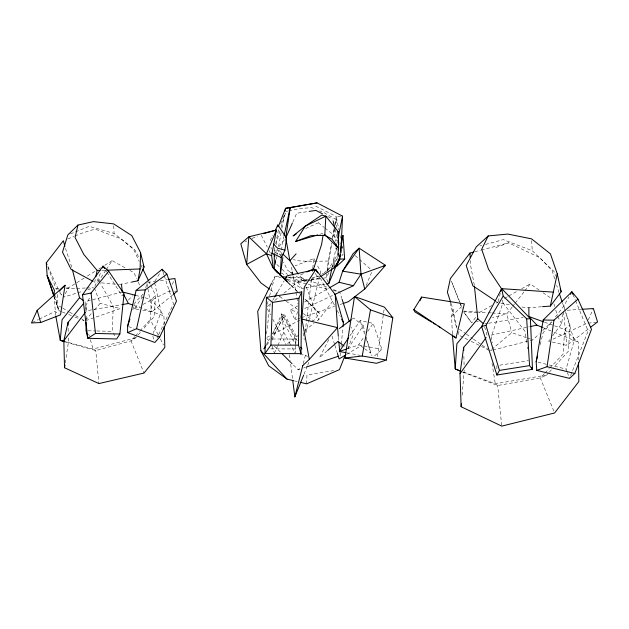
<?xml version="1.0" encoding="UTF-8"?>
<svg xmlns="http://www.w3.org/2000/svg" width="629" height="629" viewBox="0 0 629 629"><rect width="100%" height="100%" fill="white"/><g stroke="black" fill="none" stroke-linecap="round" stroke-linejoin="round"><path stroke-width="0.47" stroke-dasharray="3.15 2.36" d="M341.248 252.937L342.451 246.529M295.779 344.794L295.929 339.904L281.784 313.769L272.75 333.747M306.669 383.839L306.944 374.97L333.7 370.599M279.142 266.602L275.636 263.323L275.856 256.742M275.982 252.984L276.107 249.218M276.265 244.524L276.328 242.645L279.999 230.725M562.452 302.738L569.937 324.949L568.427 351.194L553.882 367.124M281.375 255.728L281.658 250.94M281.713 249.98L281.996 245.192L283.844 236.748M295.929 339.904L295.119 353.246L291.046 345.714M150.889 285.637L155.536 295.19L154.081 316.678L143.286 329.085M158.17 334.793L150.189 319.595L151.683 299.522L155.536 295.19M57.687 294.521L56.846 304.758L58.819 310.624L61.516 311.693M462.205 395.098L464.194 369.868M340.407 352.727L340.116 355.637L339.849 352.743M340.997 346.901L341.185 344.959M341.288 343.984L342.947 327.481M327.041 271.649L328.236 261.043L331.577 242.873M305.175 331.955L311.607 277.892M312.755 268.237L313.91 258.59L295.087 265.823M266.515 333.936L270.03 304.947L272.475 300.78M552.6 335.87L561.666 323.636L563.317 311.426M377.455 356.509L383.446 313.91M383.588 312.935L384.13 309.067M336.814 260.689L337.506 255.838M65.251 362.98L68.302 342.962L68.239 337.065M326.734 273.945L326.097 277.774L327.968 281.996M327.371 270.116L331.813 243.321M332.607 238.533L334.188 228.964M334.982 224.176L336.256 216.518L313.729 205.125M145.842 287.901L146.809 282.555M275.266 264.628L276.666 256.994M276.839 256.034L277.884 250.311M278.584 246.489L281.202 232.172M281.902 228.358L284.355 214.992M274.928 247.488L273.969 252.253L281.037 255.138M275.699 243.667L278.765 228.406M95.27 279.504L94.712 282.248L97.566 282.507M332.033 267.514L332.615 264.66M333.59 259.903L336.122 247.535M336.9 243.73L337.293 241.827M332.631 237.133L334.376 228.846M335.155 225.158L336.311 219.639L324.037 212.665L319.626 210.872M452.369 333.818L451.583 316.277L453.037 309.405L450.962 303.099M540.256 344.582L542.976 333.118L551.924 321.505M305.883 333L320.09 274.81M320.326 273.859L320.79 271.948L316.914 264.432M303.264 363.633L305.427 355.078L299.766 354.607M498.192 301.661L500.291 293.303M267.262 304.31L268.025 301.519M269.566 295.937L274.936 276.406L278.789 276.626M567.028 371.613L566.1 369.074L574.183 340.729L565.534 311.654M281.132 227.061L285.928 211.478L287.807 211.069M295.064 319.846L297.556 311.858L290.425 310.128L295.064 319.846L296.904 319.218M132.821 309.806L135.133 302.494L143.137 294.002M502.681 299.994L502.925 302.848L491.225 336.877L492.35 342.632M339.88 244.5L340.509 242.708M153.193 333.449L161.11 311.85L154.679 282.908M94.853 286.376L100.42 273.183M570.582 375.631L588.099 330.988L589.79 330.162M347.68 348.851L353.419 334.376L351.045 327.009M304.019 374.208L307.329 366.039M307.691 365.127L308.8 362.406M366.188 285.511L371.558 272.451M280.652 223.948L285.173 213.255M292.799 222.108L296.707 213.247L308.218 211.548M305.639 228.524L318.376 222.784L319.123 221.078M274.378 353.183L277.523 346.233M277.916 345.368L283.805 332.34L281.784 313.769L282.201 319.139L295.323 343.945M143.074 304.381L169.217 291.117L170.734 287.752M172.26 284.394L174.54 279.347M588.28 319.894L593.406 308.548M85.874 311.465L85.819 305.678L90.332 296.031M156.991 338.064L158.256 335.43M158.681 334.557L173.51 303.901L164.248 275.651M271.893 340.328L282.201 319.139M271.925 282.515L274.936 276.406L280.652 277.782M270.195 240.553L272.758 235.364M328.833 339.511L319.54 357.618L326.907 351.124M84.113 278.112L68.427 287.87L63.49 297.171L83.083 291.164M328.904 272.758L326.097 277.774L322.331 278.325M331.703 267.734L332.639 266.059M334.974 261.876L338.237 256.019M266.374 344.59L269.739 338.622M272.616 333.504L283.184 314.736L284.756 315.098L297.344 338.205M271.303 338.984L284.756 315.098M555.509 316.859L563.859 306.024L569.048 296.794M272.962 299.947L274.425 297.454M277.845 291.62L284.198 280.793M154.954 281.179L160.717 271.657M327.544 270.824L332.623 262.608M334.659 259.321L336.688 256.034M97.967 282.162L105.861 270.211M106.387 269.409L112.174 260.642L125.58 268.08M347.868 348.836L363.208 325.649L353.545 318.054L351.973 319.218M349.748 336.035L360.126 320.601L373.162 323.353L381.905 349.323L372.612 357.697M347.625 348.686L358.632 344.959L364.01 336.955M367.776 331.357L373.162 323.353M139.009 309.586L134.362 308.8L142.248 297.14M303.257 313.541L313.454 320.924L319.618 313.328L305.081 299.027M341.94 255.696L343.057 254.116M464.029 312.511L471.719 322.913L476.696 315.876M549.77 339.699L548.637 341.225L551.366 341.854M266.79 345.054L269.613 341.256M317.189 320.876L318.738 319.681L333.905 299.695M512.155 307.015L506.738 313.957L492.538 317.582M512.761 306.244L514.561 303.933M515.167 303.162L524.201 291.604M524.806 290.834L530.223 283.899L539.022 289.953M279.079 246.513L285.755 238.053M85.528 320.2L91.889 312.857M94.436 309.916L100.168 303.312L94.633 288.656M65.62 342.09L95.757 350.557L131.029 340.871L135.667 337.836L137.57 335.65M138.207 334.919L140.747 332.002M134.865 336.617L131.029 340.871L143.978 373.06M135.502 335.91L139.331 331.656M139.976 330.948L150.189 319.595M462.457 372.038L497.681 385.514L540.295 377.887L546.609 375.088L548.59 372.918M549.251 372.195L553.221 367.847M544.337 373.673L540.295 377.887L553.874 411.177M545.013 372.973L549.046 368.759M549.722 368.059L563.183 354.017L564.669 329.478L569.937 324.949M128.387 300.08L132.467 295.827M451.583 316.277L462.323 305.828M492.908 350.023L532.818 339.912L539.187 333.865M542.725 330.508L551.924 321.773M293.421 365.048L298.209 369.821L300.984 367.218M124.031 293.798L121.971 295.709L107.237 272.703M324.061 273.002L332.67 265.344M526.418 337.71L511.786 332.67L490.054 350.746L491.957 350.267M142.728 310.215L152.029 311.78L172.794 294.852M267.246 306.496L271.036 303.469M274.826 300.434L280.125 296.196M283.915 293.161L302.848 278.018L307.345 279.724M287.642 343.568L298.531 335.202M304.751 330.429L314.075 323.267M552.278 342.066L566.855 345.415L589.876 327.819M310.577 280.243L317.645 278.616L320.004 277.082M87.415 276.06L95.663 270.918M98.965 268.866L100.616 267.836M104.744 265.265L112.174 260.642M346.626 354.402L360.802 345.848L363.821 348.089M290.425 310.128L297.973 305.812M304.68 301.967L329.006 288.051M491.744 305.537L478.913 312.747L463.691 311.732L471.719 322.913M496.014 303.131L497.728 302.172M504.568 298.327L507.988 296.401M508.845 295.921L517.4 291.117M521.677 288.711L530.223 283.899M266.9 337.356L269.464 336.02M272.876 334.235L300.182 319.941M134.362 308.8L139.591 306.15M32.323 322.535L38.424 319.548M39.289 319.123L54.975 311.441L58.953 313.855M311.151 279.362L318.211 275.934M321.741 274.22L323.51 273.363M303.406 273.607L299.152 275.62L306.15 281.257L302.518 280.495L294.569 275.015M304.64 308.54L332.969 295.276M553.064 339.149L586.7 323.385L596.646 322.072M245.168 241.725L246.914 240.907M252.15 238.47L257.387 236.032M67.814 238.926L74.041 236.386M74.93 236.017L82.053 233.107L95.01 229.09L121.106 238.823L133.67 249.501L139.19 261.397M70.479 233.886L89.184 226.338L114.053 233.422L134.842 249.729L138.978 257.52M495.77 247.582L508.649 242.818L539.941 257.733L552.191 270.816L554.699 278.938M85.796 320.617L120.218 308.58L100.168 303.312M297.816 318.903L300.576 317.967M301.495 317.653L334.573 306.409M340.085 304.53L341.917 303.909M298.209 369.821L300.033 369.207M303.673 367.973L305.497 367.352M87.753 289.741L93.351 288.027M319.681 234.326L323.385 233.225M479.943 245.939L481.814 245.428M485.549 244.422L503.302 239.61L532.252 250.696L553.921 271.398L555.572 276.021M302.518 280.495L307.188 279.26M311.858 278.026L319.32 276.045M474.667 251.804L480.336 250.303M481.279 250.059L508.649 242.818M122.285 291.919L84.994 301.739L86.621 310.734L121.782 304.656M135.667 337.836L93.108 349.048L64.952 341.594M476.452 321.702L478.339 321.215M491.068 335.171L529.241 326.797M288.742 210.864L299.058 208.624L311.701 207.649L315.223 209.08M119.439 284.544L130.541 282.303M287.665 280.212L301.802 288.499L304.68 287.988M305.647 287.815L326.797 284.033M546.609 375.088L495.275 383.753L463.408 371.998M484.794 323.911L487.672 323.432M488.631 323.275L523.139 317.488M499.717 365.19L528.376 360.645M147.776 282.413L155.528 281.297M160.379 280.597L167.165 279.622M288.625 276.98L297.832 281.878L307.259 280.51M311.025 279.96L321.388 278.458M309.342 279.881L299.121 280.849L289.647 276.446M541.545 306.755L526.858 307.872L521.079 306.818M567.311 310.239L580.842 309.366M340.753 216.25L336.256 216.518L338.803 229.679M48.001 267.38L55.871 288.294L59.739 288.161M66.501 287.94L68.427 287.87M65.959 288.68L75.724 288.357M76.707 288.326L85.497 288.027M86.472 287.996L93.312 287.767M328.236 261.043L308.76 261.373L297.611 260.76L293.295 259.518M102.008 270.305L104.933 270.258M272.286 338.984L296.833 339.055M270.769 348.875L297.957 348.953M169.217 291.117L171.002 291.141M174.563 291.188L177.244 291.227M87.997 330.775L95.789 330.956M96.756 330.98L112.339 331.341L113.236 306.315L100.498 283.569M287.445 277.13L302.848 278.018L304.923 283.451M463.903 311.088L475.587 311.874M476.562 311.937L487.263 312.652M488.238 312.715L491.163 312.912M492.13 312.975L506.738 313.957L511.786 332.67M101.371 282.861L118.488 284.457M500.849 303.115L510.481 304.876M358.632 344.959L381.905 349.323M346.964 352.893L360.268 355.385M287.327 279.386L307.337 284.206M308.289 284.434L329.258 289.482M333.063 290.401L339.739 292.005L341.822 298.453M294.514 380.915L297.32 381.591M538.047 362.233L548.331 364.741M549.266 364.969L566.1 369.074M135.565 295.355L144.096 297.564M145.047 297.808L151.683 299.522L163.91 315.9L164.153 324.509M527.33 338.025L532.818 339.912M133.891 305.411L163.91 315.9M128.544 326.608L134.079 328.597M544.486 322.174L553.662 325.492M554.574 325.822L564.669 329.478L578.177 342.082L578.483 360.37M308.249 280.062L328.039 287.571M333.441 289.615L337.938 291.321M62.413 312.047L65.109 313.116M68.71 314.531L71.407 315.601M75 317.024L78.594 318.447M82.195 319.862L83.987 320.578M543.157 327.709L553.033 331.758M553.937 332.128L578.177 342.082M467.811 339.636L458.399 334.935L459.28 329.164L465.594 333.59M471.239 341.343L480.642 346.044M481.5 346.477L489.205 350.322M327.615 216.47L332.639 219.065M281.084 272.962L285.275 275.195M129.771 270.407L133.953 272.727L136.705 278.741M61.941 307.699L56.846 304.758L54.416 297.47M62.798 308.186L68.742 311.614M69.591 312.11L74.694 315.05M75.543 315.538L81.487 318.974M82.336 319.461L84.042 320.444M496.336 301.503L497.956 302.588M543.024 292.705L551.02 298.209M289.804 271.728L287.414 270.085L283.608 262.112M466.38 334.141L472.694 338.575M473.488 339.125L481.374 344.661M482.168 345.211L487.687 349.087M270.305 289.694L275.015 293.106M279.724 296.511L285.212 300.481M285.998 301.055L297.769 309.57M364.576 348.647L370.615 353.121L366.275 337.018M305.427 355.078L307.502 356.659M318.376 222.784L324.25 227.478M324.989 228.068L333.071 234.523L337.152 240.915M355.22 255.618L358.774 258.763M359.481 259.392L370.143 268.827M281.941 269.228L287.547 274.48M278.655 250.138L282.162 253.432M291.085 285.597L299.412 293.751M304.963 299.184L319.532 313.454M291.227 285.401L297.462 291.534M266.735 338.488L269.471 341.209M274.26 345.981L280.416 352.106M55.871 288.294L57.137 289.772M59.676 292.729L62.216 295.685M502.925 302.848L525.097 331.499L526.795 343.096M58.678 289.765L61.886 294.702M105.656 270.242L106.71 271.885M297.832 281.878L301.802 288.499M557.585 316.395L561.666 323.636M113.291 333.032L115.681 337.278M98.14 279.355L100.027 282.72M283.184 314.736L297.179 340.407M283.805 332.34L290.59 344.881M320.263 277.924L334.982 306.221M160.387 339.007L163.493 344.92M267.38 308.815L270.501 314.807M272.727 319.084L286.085 344.763M313.91 258.59L315.2 261.09M337.207 310.537L340.32 316.576M261.302 235.254L267.317 247.142M269.039 250.539L270.328 253.086M140.77 264.793L142.453 268.269M148.782 281.289L150.473 284.764M277.255 248.817L280.644 255.909M138.278 282.169L139.85 285.605M47.867 266.319L58.143 288.939M572.988 294.443L575.197 299.789M575.566 300.678L588.099 330.988M315.451 273.253L317.645 278.616M459.728 301.873L451.449 281.249L459.445 302.006M460.09 302.769L462.252 308.147M459.791 302.911L461.883 308.32M306.307 287.076L318.738 319.681M567.342 372.454L569.512 378.367M71.737 267.089L65.369 248.078M559.016 292.564L556.657 285.252M360.126 320.601L364.804 334.51M366.369 339.149L371.991 355.849M54.212 296.809L58.819 310.624L55.588 295.764M272.043 346.06L274.087 352.295M163.053 272.011L163.949 274.747M152.823 336.145L154.286 340.643M332.057 336.161L334.604 344.362M334.887 345.266L337.427 353.467M563.859 306.024L564.417 307.896M88.72 334.054L89.271 335.925M90.364 339.676L93.108 349.048L95.757 350.557L98.895 383.572M553.929 303.807L554.707 306.504M555.753 310.105L557.325 315.499M484.629 326.828L487.255 336.004M336.712 248.046L337.238 249.862M363.208 325.649L364.993 332.277M450.089 302.706L456.693 328.299M335.194 229.326L337.286 237.715M453.037 309.405L457.008 328.314M339.896 235.325L340.438 238.147M342.074 246.607L342.443 248.486M55.682 315.294L54.055 296.283M146.974 283.49L152.029 311.78M291.502 267.207L292.178 271.068M293.035 275.903L295.756 291.361M295.921 292.328L297.965 303.925M299.836 314.555L300.34 317.448M303.068 332.914L304.255 339.676M336.499 248.054L337.278 252.614M492.051 363.365L495.275 383.753L497.681 385.514L501.738 426.124M275.219 260.555L275.636 263.323M527.361 346.964L527.637 348.891M333.905 228.767L335.556 241.371M289.513 354.701L290.244 360.464M290.724 364.301L292.54 378.689M270.997 247.315L271.225 249.249M474.305 285.189L470.618 265.359L470.358 260.626M563.537 311.457L566.855 345.415M338.426 337.286L338.693 340.187M336.311 219.639L336.885 227.431M85.819 305.678L86.173 311.434M86.472 316.238L86.708 320.075M531.631 240.663L532.252 250.696M113.747 225.787L114.053 233.422M463.88 356.171L464.084 364.977M274.205 250.012L274.22 251.954M68.152 328.228L68.199 333.134M496.855 365.646L496.871 369.388"/><path stroke-width="0.94" d="M127.577 332.607L127.616 326.27L136.108 290.425L162.156 269.275L166.897 274.165L176.49 301.094L159.687 337.065L154.868 342.443L127.577 332.607L136.572 328.739L159.687 337.065M301.008 353.64L298.508 345.156L298.901 298.264L301.716 291.911L266.452 297.328L264.982 353.529L301.008 353.64L301.716 291.911M131.469 282.114L137.948 280.809L140.102 268.953L140.558 252.606L131.791 235.616L113.676 223.885L93.406 221.636L77.949 225.072L67.806 234.963L62.499 252.143L71.148 269.464L93.029 281.336M264.982 353.529L270.918 345.117L272.459 302.415L266.452 297.328M340.957 250.861L342.553 216.148L317.095 202.876L285.574 208.309L278.395 226.503M54.055 296.283L54.369 290.197L47.144 275.62L46.287 262.836L63.364 240.75L64.866 246.246M337.742 255.358L338.661 248.447L332.002 239.083L324.784 235.388L325.83 216.132L321.765 215.11L305.269 226.141L293.067 235.922L296.149 233.996M280.243 274.873L281.32 256.679M302.376 365.913L309.319 359.403L301.889 319.045L304.35 287.076L315.758 269.526L335.21 294.506L343.426 322.622L343.041 326.506M578.515 362.296L578.837 381.551L554.605 412.978L501.738 426.124L461.128 406.727L461.395 403.818M119.864 334.023L124.031 293.798L108.715 271.201L103.022 266.13L82.493 294.789L87.84 338.3L116.64 338.968L119.864 334.023L95.466 333.456L87.84 338.3L86.047 330.728L85.969 322.056M336.484 266.594L339.66 259.038L340.973 246.875L343.025 235.521L344.661 259.022L336.484 266.594L336.397 263.59M312.416 271.138L312.644 269.204M271.689 253.11L281.485 257.686L284.937 250.177L286.533 238.061L277.892 224.978L275.329 230.167M461.128 406.727L460.019 373.602L463.683 347.365L482.577 325.531M280.18 275.824L282.861 257.583M285.818 237.424L290.189 207.664L317.095 202.876M536.734 370.363L547.057 366.707L553.968 320.185L577.972 299.121L571.879 291.762L543.165 320.019L536.175 361.777L536.734 370.363L569.512 378.367L574.827 373.484L591.472 329.344L577.972 299.121M65.031 285.275L60.549 314.822L40.681 322.535L31.45 322.968L37.158 310.356L65.031 285.275L59.543 290.779M164.208 326.42L164.822 347.452L143.978 373.06L98.895 383.572L64.528 367.745L64.96 364.891M386.292 360.047L392.811 317.724L384.405 307.133L354.528 296.511L344.975 358.011L376.496 363.287L386.292 360.047L362.233 356.014L344.975 358.011M323.086 235.097L321.6 244.453L313.619 268.787L314.351 270.572M362.233 356.014L370.497 309.845L354.528 296.511M285.047 211.171L285.574 208.309L290.189 207.664L284.049 235.812M287.076 281.312L273.222 267.687L271.618 255.633L276.414 230.065L248.84 236.819L240.805 243.753L246.631 264.416L260.893 282.885L269.526 289.128M542.52 306.685L550.351 306.087L557.239 273.788L550.422 253.857L531.521 238.839L507.823 234.067L488.222 235.946L476.208 246.953L466.231 265.532L472.843 285.818L495.526 300.969M95.828 276.768L97.133 270.384L83.838 254.493L75.071 237.503L77.949 225.072M326.797 284.033L328.723 283.687L331.837 268.465M338.072 238.021L342.553 216.148M136.572 328.739L145.268 289.843L166.897 274.165M64.528 367.745L63.828 340.698L68.097 322.331L83.791 303.209M536.175 361.777L537.536 356.045M413.811 309.672L455.978 338.001L464.336 303.862L421.627 297.069L413.811 309.672L414.912 311.898L431.58 322.079M292.784 380.608L294.844 396.915L302.777 365.535M500.763 291.439L501.462 288.656L488.497 269.188L481.68 249.265L488.222 235.946M127.616 326.27L129.928 318.958M329.84 287.571L339.07 282.287L342.663 271.154L353.081 253.739L359.112 248.172L385.514 265.336L364.749 288.994L348.348 301.723L342.836 303.595M277.279 226.77L277.892 224.978M341.767 239.114L343.025 235.521M102.37 267.891L103.022 266.13L104.603 268.599M345.172 355.181L339.432 369.655L306.669 383.839L300.127 382.267M294.844 396.915L303.658 375.12M328.723 283.687L340.776 254.714M290.394 284.921L273.049 267.938L266.46 253.778L248.84 236.819L246.631 264.416L266.46 253.778L276.414 230.065L263.622 233.642M137.948 280.809L144.033 267.034L140.558 252.606M285.755 238.053L292.406 222.996M420.046 300.56L421.627 297.069M271.492 283.388L257.717 311.331L260.893 350.746L268.701 365.763L287.036 379.114L293.578 380.687M481.649 326.53L501.706 288.562L530.42 318.793L532.488 369.365L496.902 375.01L481.649 326.53L485.965 325.279L503.192 296.149L501.706 288.562M496.902 375.01L499.442 370.395L485.965 325.279M265.894 345.439L263.968 348.851L265.666 346.579M570.464 294.278L571.879 291.762L572.988 294.443M274.912 296.621L277.358 292.454M285.668 278.293L287.131 275.793L315.758 269.526L317.559 272.884M317.834 234.876L295.63 241.473L305.269 226.141L325.83 216.132L338.056 231.456L338.685 243.305L337.985 240.514M320.79 276.563L334.164 267.86L339.849 258.959M334.746 294.451L353.341 285.747L360.983 274.189L385.514 265.336L383.745 266.051M346.013 352.72L339.361 351.469L348.655 337.663M460.019 373.602L486.123 337.569M550.351 306.087L561.178 291.722L557.239 273.788M63.828 340.698L85.45 312.267M473.723 252.056L469.949 253.055L450.372 278.561L447.4 292.281L450.663 302.195M72.445 269.872L79.513 297.721L62.059 319.744L60.266 340.352L64.724 341.799M82.493 294.789L91.071 293.028L108.715 271.201M474.408 286.148L477.796 318.785L456.89 343.733L455.215 368.979L460.648 371.275M309.319 359.403L337.537 327.63L335.21 294.506M296.102 253.849L289.867 260.689L298.122 273.961M327.646 350.479L337.97 341.39L344.063 345.974M173.533 294.246L177.244 291.227L174.917 278.505L168.132 279.48M590.647 327.229L597.55 321.954L593.406 308.548L581.809 309.303M339.369 328.527L351.179 319.799M345.793 354.905L339.125 358.931L337.427 353.467M306.81 272.003L313.619 268.787M295.63 241.473L310.868 235.663L324.784 235.388M306.409 367.045L338.292 356.258M339.361 351.469L346.705 348.993M530.192 326.593L536.867 325.122L542.261 327.339M122.734 304.491L128.434 303.508L132.986 305.096M499.442 370.395L529.579 365.614L532.488 369.365L531.859 367.588M272.459 302.415L298.901 298.264M309.177 211.407L315.892 210.416L322.591 213.876M136.108 290.425L145.268 289.843M140.102 268.953L106.883 270.226M97.133 270.384L100.058 270.336M503.192 296.149L526.677 318.817L530.42 318.793M339.66 259.038L344.661 259.022M270.918 345.117L298.508 345.156M543.165 320.019L553.968 320.185M553.544 292.139L501.462 288.656M281.674 276.791L286.486 277.075M360.983 274.189L342.663 271.154L359.112 248.172L360.983 274.189L364.749 288.994M284.465 278.702L287.327 279.386M301.889 319.045L337.537 327.63L338.339 336.318M339.07 282.287L353.341 285.747M547.057 366.707L574.827 373.484M135.565 295.355L122.285 291.919L121.483 284.159M63.081 341.091L60.266 340.352L55.855 316.261M284.937 250.177L277.523 248.148L273.521 244.005M370.497 309.845L392.811 317.724M266.46 253.778L271.618 255.633M528.863 307.416L528.887 316.529L543.566 321.836M460.68 370.992L455.215 368.979L452.416 334.793M433.247 323.094L435.748 324.619M438.248 326.144L440.748 327.67M290.598 272.278L292.186 273.371M79.513 297.721L83.429 300.591M477.796 318.785L483.166 323.487M453.839 336.075L455.978 338.001M282.861 254.092L289.867 260.689L285.928 238.996M324.776 234.609L338.661 248.447L338.056 231.456M281.784 353.474L292.053 363.688M528.887 316.529L536.867 325.122M260.893 350.746L287.036 379.114M277.609 272.97L274.393 269.401L274.244 253.896M300.906 347.255L301.841 348.969L301.102 347.161M143.113 265.304L144.033 267.034M123.598 294.403L128.434 303.508M341.649 319.17L343.426 322.622M142.877 269.133L148.358 280.424M46.287 262.836L46.971 264.66M560.187 288.955L561.178 291.722M559.33 293.484L562.137 301.818M53.905 295.889L47.144 275.62L53.811 295.654M162.156 269.275L162.754 271.099M342.121 299.373L349.26 321.482M37.158 310.356L40.681 322.535M338.284 253.503L339.33 257.143M333.103 220.928L334.966 228.39M292.351 272.035L292.862 274.936M274.244 254.1L274.527 255.94M335.933 244.288L336.185 246.222M91.071 293.028L95.466 333.456M338.874 342.113L339.762 351.776M526.677 318.817L529.579 365.614M469.949 253.055L470.209 257.788M333.842 259.958L334.164 267.86M463.683 347.365L463.746 350.306M68.097 322.331L68.129 325.279"/></g></svg>
